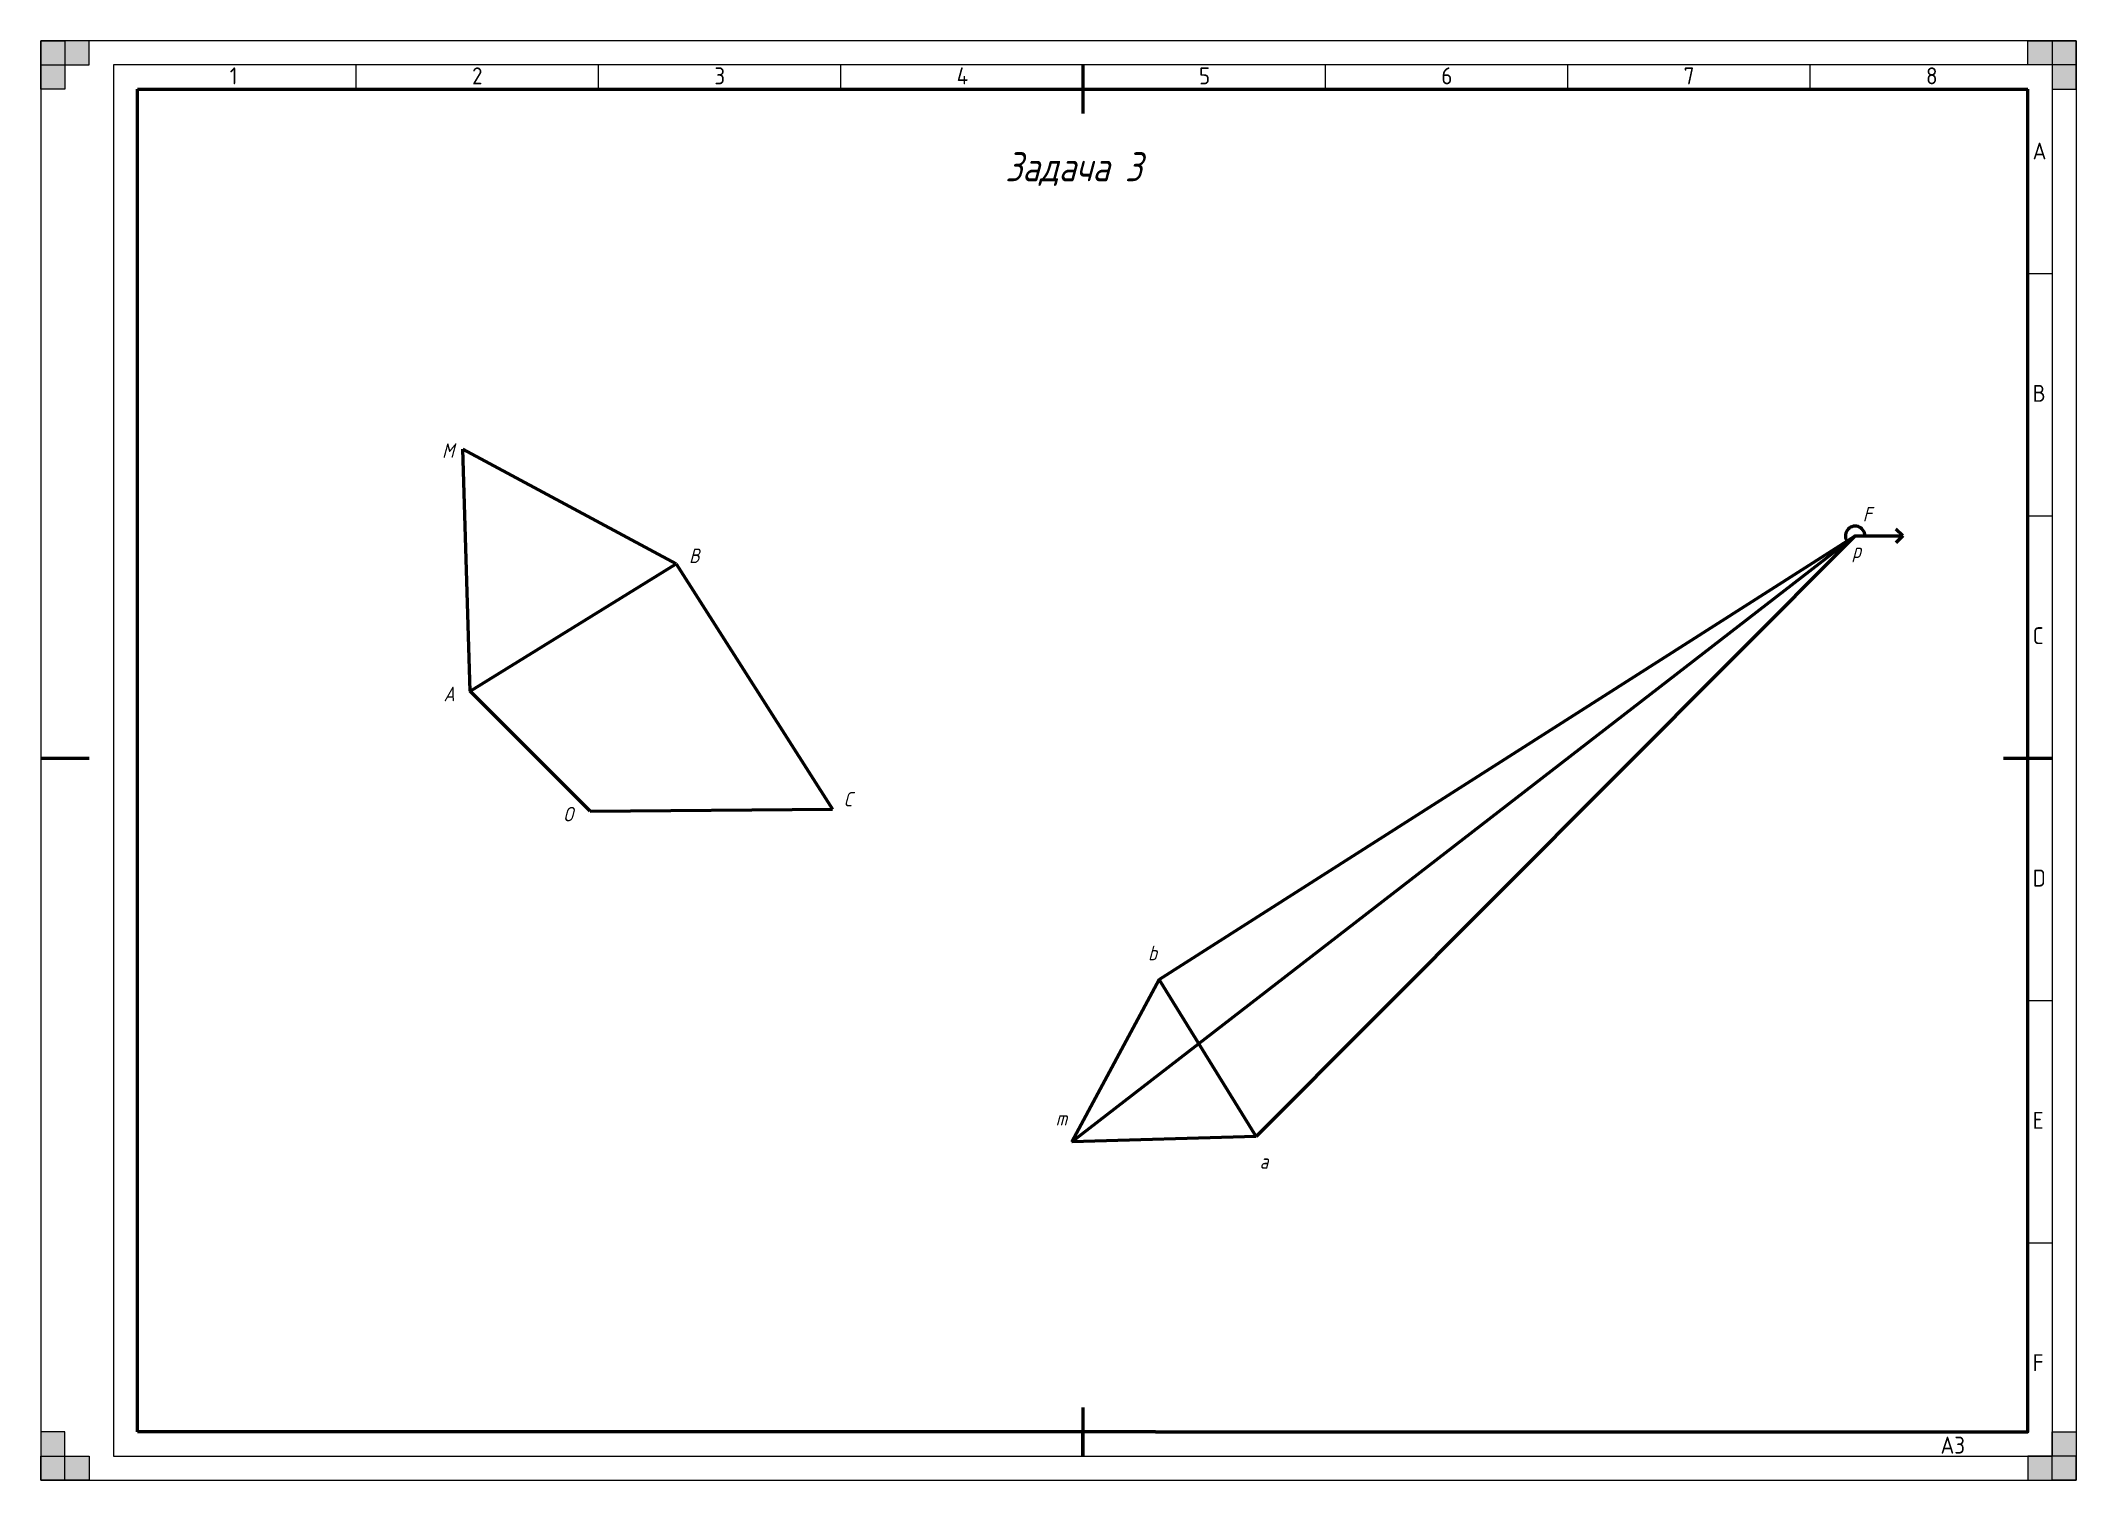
# Model space of a CAD drawing. Extents: x 0 to 420, y 0 to 297.
import ezdxf

# ---------------------------------------------------------------- set-up
doc = ezdxf.new("R2010")
doc.units = 0
for name, color, linetype, lineweight in [('Text35', 3, 'CONTINUOUS', 35), ('ThickLine', 5, 'CONTINUOUS', 50), ('ThinLine', 1, 'CONTINUOUS', 20)]:
    doc.layers.add(name, color=color, linetype=linetype, lineweight=lineweight)
doc.styles.add('ISO Proportional', font='isocp.shx')
doc.styles.get("Standard").update_dxf_attribs({"font": 'simplexc.shx', "width": 0.8, "oblique": 15})

msp = doc.modelspace()

# ---------------------------------------------------------------- hatches: boundary and pattern name
at = {"layer": 'ThinLine'}
for points in [[(0, 297), (5, 297), (5, 287), (0, 287)], [(0, 292), (10, 292), (10, 297), (0, 297)], [(420, 297), (420, 292), (410, 292), (410, 297)], [(415, 297), (415, 287), (420, 287), (420, 297)], [(5, 0), (5, 10), (0, 10), (0, 0)], [(420, 0), (415, 0), (415, 10), (420, 10)], [(0, 0), (0, 5), (10, 5), (10, 0)], [(420, 5), (410, 5), (410, 0), (420, 0)]]:
    msp.add_hatch(color=256, dxfattribs=at).paths.add_polyline_path(points)

# ---------------------------------------------------------------- linework, layer by layer
at = {"layer": 'ThickLine'}
for p, q in [((215, 292), (215, 282)), ((20, 10), (20, 287)), ((20, 287), (410, 287)), ((410, 10), (410, 287)), ((0, 149), (10, 149)), ((405, 149), (415, 149)), ((215, 15), (215, 5)), ((215, 5), (215, 10))]:
    msp.add_line(p, q, dxfattribs=at)
at = {"layer": 'ThickLine', "ltscale": 0.2}
for p, q in [((88.61, 162.77), (87.09, 212.75)), ((87.09, 212.75), (131.13, 189.07)), ((230.77, 103.3), (374.37, 194.85)), ((374.37, 194.85), (250.77, 70.96)), ((88.61, 162.77), (131.13, 189.07)), ((131.13, 189.07), (163.38, 138.48)), ((113.38, 138.05), (88.61, 162.77)), ((113.38, 138.05), (163.38, 138.48)), ((212.76, 69.8), (230.77, 103.3)), ((250.77, 70.96), (230.77, 103.3)), ((250.77, 70.96), (212.76, 69.8))]:
    msp.add_line(p, q, dxfattribs=at)
at = {"layer": 'ThickLine', "ltscale": 0.5}
for p, q in [((212.76, 69.8), (374.37, 194.85)), ((374.37, 194.85), (372.8, 193.61)), ((374.37, 194.85), (384.21, 194.85)), ((384.21, 194.85), (382.78, 196.25)), ((384.21, 194.85), (382.8, 193.42)), ((230, 10), (20, 10))]:
    msp.add_line(p, q, dxfattribs=at)
at = {"layer": 'ThickLine'}
msp.add_lwpolyline([(230, 10), (410, 10), (410, 40)], dxfattribs=at)
at = {"layer": 'ThickLine', "ltscale": 0.5}
msp.add_arc((374.37, 194.85), 2, 0, 218.3374, dxfattribs=at)
at = {"layer": 'ThinLine'}
for p, q in [((420, 297), (0, 297)), ((0, 297), (0, 0)), ((420, 297), (420, 0)), ((415, 292), (15, 292)), ((15, 292), (15, 5)), ((65, 292), (65, 287)), ((115, 292), (115, 287)), ((165, 292), (165, 287)), ((265, 292), (265, 287)), ((315, 292), (315, 287)), ((365, 292), (365, 287)), ((415, 292), (415, 5)), ((410, 249), (415, 249)), ((410, 199), (415, 199)), ((410, 99), (415, 99)), ((410, 49), (415, 49)), ((15, 5), (415, 5)), ((0, 0), (420, 0))]:
    msp.add_line(p, q, dxfattribs=at)
for points in [[(0, 297), (5, 297), (5, 287), (0, 287)], [(0, 292), (10, 292), (10, 297), (0, 297)]]:
    msp.add_lwpolyline(points, close=True, dxfattribs=at)
at = {"layer": 'ThinLine', "ltscale": 0.5}
for points in [[(420, 297), (420, 292), (410, 292), (410, 297)], [(415, 297), (415, 287), (420, 287), (420, 297)], [(5, 0), (5, 10), (0, 10), (0, 0)], [(420, 0), (415, 0), (415, 10), (420, 10)], [(0, 0), (0, 5), (10, 5), (10, 0)], [(420, 5), (410, 5), (410, 0), (420, 0)]]:
    msp.add_lwpolyline(points, close=True, dxfattribs=at)

# ---------------------------------------------------------------- texts
at = {"layer": 'Text35', "ltscale": 0.5, "style": 'ISO Proportional'}
for s, p in [('1', (39, 288)), ('2', (89, 288)), ('3', (139, 288)), ('4', (189, 288)), ('5', (239, 288)), ('6', (289, 288)), ('7', (339, 288)), ('8', (389, 288)), ('A', (411, 272.5)), ('B', (411, 222.5)), ('C', (411, 172.5)), ('D', (411, 122.5)), ('E', (411, 72.5)), ('F', (411, 22.5)), ('A3', (392, 5.5))]:
    msp.add_text(s, height=3.5, dxfattribs=at).set_placement(p)
at = {"layer": 'Text35', "ltscale": 0.5, "insert": (199, 274), "char_height": 6, "attachment_point": 1}
msp.add_mtext_dynamic_manual_height_columns('{\\Fsimplexc|c204;Задача 3}', width=138, gutter_width=17.5, heights=[0], dxfattribs=at)
at = {"layer": 'Text35', "ltscale": 0.2, "char_height": 3, "attachment_point": 1}
for s, insert in [('M', (82.82, 213.93)), ('F', (375.95, 200.81)), ('B', (133.78, 192.23)), ('p', (373.77, 193.3)), ('A', (83.14, 163.72)), ('O', (107.74, 138.93)), ('C', (165.64, 142.02)), ('b', (228.48, 110.28)), ('m', (209.43, 76.2)), ('a', (251.51, 67.29))]:
    msp.add_mtext_dynamic_manual_height_columns(s, width=12.8148, gutter_width=17.5, heights=[0], dxfattribs=dict(at, insert=insert))

doc.saveas('drawing.dxf')
